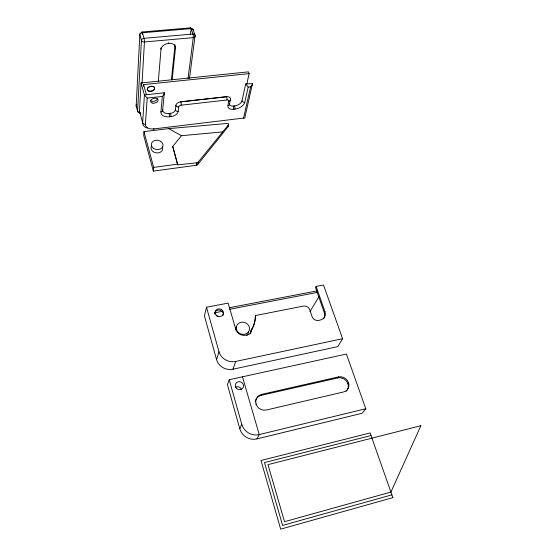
<?xml version="1.0" encoding="UTF-8"?>
<svg xmlns="http://www.w3.org/2000/svg" width="557" height="557" viewBox="0 0 557 557"><rect width="100%" height="100%" fill="white"/><g stroke="black" fill="none" stroke-linecap="round" stroke-linejoin="round"><path stroke-width="0.84" d="M142.314 34.478L142.411 32.759A2.597 0.439 82.9 0 0 141.791 32.564M147.368 128.117A11.53 7.018 -13.8 0 1 142.648 122.728L139.473 111.059L141.074 82.965L248.485 71.846L249.111 73.615L246.737 84.413M142.028 83.348L144.451 41.97A2.597 0.446 82.8 0 0 144.019 38.315L142.411 32.759L191.148 28.602A2.458 1.713 -17.3 0 1 193.314 30.182L195.082 35.606L189.477 78.453M143.49 86.335L143.602 84.615L249.111 73.615M228.579 124.761A1.086 0.794 15.3 0 0 227.326 123.445L168.694 128.625L143.957 131.626L143.706 135.476L153.342 171.11L196.356 165.248A2.325 1.866 10.9 0 0 197.763 164.51L228.175 126.592L228.551 124.747L198.153 162.143A2.332 1.901 17.7 0 1 196.746 162.846L177.725 164.83L172.719 146.449L181.457 135.692L222.445 131.925M145.419 124.267L147.201 98.109L144.416 94.955L142.648 122.728A2.339 1.81 7.4 0 0 145.419 124.267A9.232 5.605 -13.8 0 0 154.024 128.904L243.513 118.091L244.321 118.425M158.334 81.231L161.008 49.232L160.646 48.013M153.342 171.11L153.669 167.406L143.957 131.626M160.924 111.943L162.345 96.452L163.953 94.627L164.308 92.789L162.693 109.875A2.36 1.817 8.7 0 1 160.924 111.943A9.323 5.751 -14.8 0 0 169.439 116.796L170.902 116.629A6.969 4.289 -14.9 0 0 178.177 111.428L178.713 106.944A2.332 1.441 -15.5 0 1 181.171 105.182L226.922 100.002A2.284 1.399 -18.4 0 1 228.823 101.242L227.945 105.677A6.788 4.108 -18.8 0 0 233.55 109.29L234.894 109.137A9.065 5.493 -18.9 0 0 244.76 102.314L248.164 87.073L245.679 83.996L242.003 100.81A6.788 4.129 -18.9 0 1 234.608 105.941L233.251 106.067A4.519 2.743 -18.8 0 1 229.533 103.672L230.41 99.202A4.567 2.799 -18.4 0 0 226.608 96.702L180.802 101.834A4.651 2.889 -15.5 0 0 175.887 105.37L175.385 109.889A2.332 1.796 9.9 0 0 178.177 111.428M171.431 79.755L174.912 46.085A7.38 5.062 -15.2 0 0 174.78 44.671M172.141 79.804L175.476 47.902L174.912 46.085M190.403 34.576L191.148 28.602A2.548 0.564 83.8 0 0 190.424 28.163M188.036 78.426L193.286 37.639A2.555 0.571 83.7 0 0 192.917 34.04L191.148 28.602M196.356 165.248L196.746 162.846M197.763 164.51L198.153 162.143M177.725 164.83L172.719 146.449M243.548 118.112L250.622 86.808L252.091 85.291L252.62 83.654L245.672 83.968M316.104 286.409L324.968 311.676A7.861 6.865 27.8 0 1 320.129 320.101L318.604 320.407A5.25 4.595 28 0 1 312.136 316.731L309.755 309.769A5.243 4.595 26.2 0 0 303.321 306.12L255.677 315.492A35.85 32.146 14.1 0 1 252.112 328.637L251.298 330.029A5.382 4.867 19.2 0 1 247.433 334.889L245.755 335.23A8.07 7.283 18.7 0 1 235.876 329.542L228.112 303.133L206.508 307.234L204.419 315.882L216.576 359.669A13.389 12.365 17.5 0 0 232.979 369.2L337.807 346.635L342.597 338.719L323.506 285.01L316.104 286.409L315.541 287.614L324.362 312.825A7.84 6.851 27.9 0 1 323.568 318.743M216.576 359.669L218.978 351.718L206.508 307.234M229.219 379.714L227.451 384.699L239.788 428.786A14.016 13.375 34.2 0 0 256.972 438.902L362.141 413.259L365.789 408.747L346.398 354.05L229.219 379.714L241.787 424.316L239.788 428.786M232.979 369.2L235.736 361.437L342.597 338.719M255.677 315.492L255.259 316.648A35.752 32.083 14.1 0 1 251.694 329.772L251.548 330.036M250.156 333.97A5.368 4.853 19.2 0 0 250.88 331.157L251.298 330.029M251.694 329.772L252.112 328.637M255.914 404.285L256.053 403.985A8.411 7.895 31 0 1 261.699 394.363L338.489 376.915A8.237 7.366 38.2 0 1 348.543 382.708A8.237 7.366 38.2 0 1 343.683 391.94L266.357 410.008A8.411 7.895 31 0 1 256.06 404.027M255.329 401.931A8.383 7.875 31.1 0 1 261.247 395.331L261.699 394.363M256.972 438.902L259.228 434.578L242.483 376.811M324.362 312.825L324.968 311.676M251.499 330.12L250.88 331.157M309.957 311.53L319.008 296.665M261.247 395.331L337.841 377.904L338.489 376.915M347.847 383.648L348.529 382.68M250.65 86.788L248.164 87.073M391.905 494.846L282.601 525.404L264.484 462.561L371.025 435.546M365.789 408.747L259.228 434.578A14.217 13.528 33.4 0 1 241.787 424.316M229.338 307.722L317.017 290.907M229.672 309.267L317.636 292.341M214.494 312.846L222.139 311.377M153.669 167.406L177.878 164.141M162.693 109.875L162.686 109.84A6.983 4.324 -14.8 0 0 169.056 113.503L170.539 113.363A2.332 0.453 82.2 0 1 170.902 116.629M180.802 101.834L226.622 96.73A2.332 0.599 83.1 0 1 226.922 100.002M147.159 98.081L162.345 96.452M164.308 92.789L144.409 94.941L141.074 82.965M142 31.986L190.668 27.85M168.694 128.625L181.457 135.692M252.558 83.292L244.795 117.959M241.996 100.782L242.003 100.81A2.263 1.72 14.4 0 0 244.76 102.314M234.601 105.914L234.608 105.941A2.277 0.606 83 0 1 234.894 109.137M233.251 106.067L233.258 106.102A2.277 0.599 83 0 1 233.55 109.29M230.41 99.202L230.417 99.23A2.291 1.748 13.4 0 1 228.823 101.242M229.519 103.644L229.533 103.672A2.277 1.741 13.3 0 1 227.945 105.677M168.541 42.638L168.757 43.328A7.387 5.055 -15.2 0 1 175.476 47.902M175.887 105.37L175.901 105.398A2.346 1.803 9.9 0 0 178.713 106.944M175.385 109.889L175.371 109.861A4.644 2.869 -14.9 0 1 170.533 113.336L170.539 113.363M169.056 113.503L169.07 113.537A2.332 0.446 82.2 0 1 169.439 116.796M143.602 84.615L146.421 94.69M248.596 331.338A6.684 6.05 18.5 0 1 246.5 335.655M235.395 329.918A6.684 6.05 18.5 0 1 236.593 327.098M235.353 387.136A4.115 3.878 22.4 0 1 241.404 389.67M337.841 377.904A8.216 7.352 38.2 0 1 347.032 381.956A8.216 7.352 38.2 0 1 346.148 391.251M235.736 361.437A13.674 12.553 17.6 0 1 218.978 351.718M216.965 316.32A4.191 3.781 13.8 0 1 218.588 316.578M214.758 313.974A4.254 3.815 13.9 0 1 219.716 310.145A4.254 3.815 13.9 0 1 222.842 315.638M140.538 114.255A11.439 7.116 -13.6 0 1 139.473 111.059M180.809 101.868A2.367 0.487 82.5 0 1 181.171 105.182M157.54 98.415A3.802 2.409 -13.8 0 1 154.686 101.075A3.802 2.409 -13.8 0 1 150.585 100.525M154.024 128.904A2.305 0.397 81.8 0 1 153.558 128.966M142.411 32.759A2.507 1.768 -13.1 0 0 139.835 34.771L136.173 105.914L137.593 111.156A2.27 1.413 -12.9 0 0 138.937 112.333M161.008 49.232A7.387 5.055 -15.2 0 1 168.736 43.328M192.423 29.103A2.479 1.782 11.2 0 1 193.314 30.182M141.241 32.814A2.548 1.838 8.5 0 0 139.835 34.771L141.429 40.327L137.593 111.156A2.291 1.762 7.3 0 0 140.099 112.667M136.938 106.944A2.263 1.42 -12.8 0 1 136.173 105.914A2.284 1.748 7.3 0 1 136.785 104.347M140.106 113.155A2.291 0.362 81.9 0 1 139.877 112.765M227.98 125.534A1.079 0.836 13.4 0 1 228.196 126.599M162.435 147.125A5.876 4.658 7.9 0 1 156.42 152.917A5.876 4.658 7.9 0 1 151.636 145.92M420.876 425.694L390.923 492.068L284.523 521.686L267.987 464.635L420.876 425.694M392.887 497.638L280.665 529.15L260.982 460.493L370.106 432.942L392.887 497.638M193.286 37.639L144.451 41.97A2.555 1.852 8.5 0 1 141.429 40.327A2.52 1.755 -13.3 0 1 144.019 38.315L192.917 34.04A2.465 1.706 -17.4 0 1 195.082 35.606A2.493 1.796 11.3 0 1 193.286 37.639M237.999 332.153A6.726 6.078 18.5 0 0 249.258 330.461A6.726 6.078 18.5 0 0 241.432 322.211A6.726 6.078 18.5 0 0 237.999 332.153M236.064 387.867A4.178 3.92 22.3 0 0 243.186 387.387A4.178 3.92 22.3 0 0 238.918 381.705A4.178 3.92 22.3 0 0 236.064 387.867M216.137 315.13A4.268 3.822 14 0 0 223.329 314.106A4.268 3.822 14 0 0 218.435 308.905A4.268 3.822 14 0 0 216.137 315.13M149.527 91.251A3.781 2.437 -13.7 0 0 154.637 87.936A3.781 2.437 -13.7 0 0 148.691 87.115A3.781 2.437 -13.7 0 0 149.527 91.251M152.89 103.149A3.808 2.402 -13.9 0 0 158.056 99.842A3.808 2.402 -13.9 0 0 152.075 99.069A3.808 2.402 -13.9 0 0 152.89 103.149M149.541 91.299A3.781 2.437 -13.7 0 0 154.651 87.985A3.781 2.437 -13.7 0 0 148.705 87.171A3.781 2.437 -13.7 0 0 149.541 91.299M153.488 148.371A5.911 4.672 8 0 0 162.992 145.92A5.911 4.672 8 0 0 155.034 140.427A5.911 4.672 8 0 0 153.488 148.371"/></g></svg>
